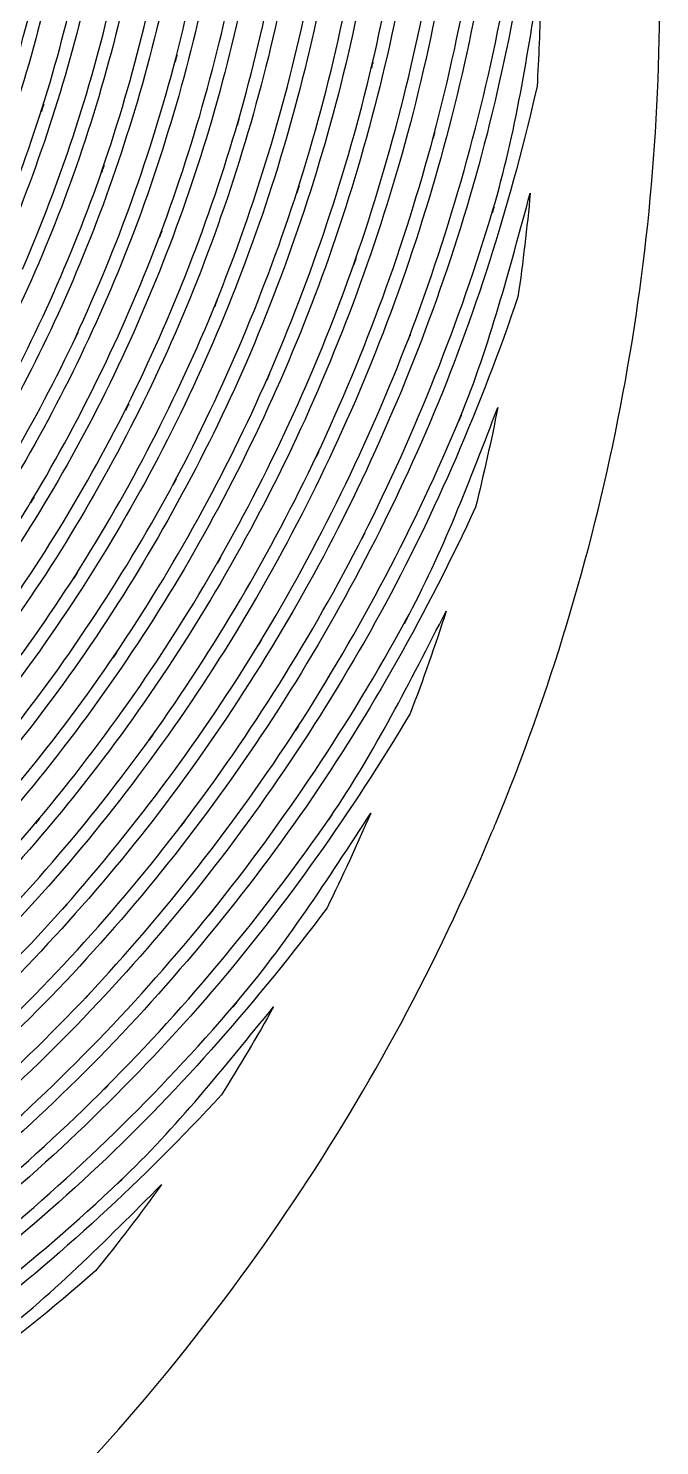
# Model space of a CAD drawing. Extents: x 1 to 151, y 102 to 252.
# Drawn here: x 129.41 to 151.25, y 127.18 to 176.26 of the extents above; entities that cross this region are included whole.
import ezdxf

# ---------------------------------------------------------------- set-up
doc = ezdxf.new("R2010")
doc.units = 0
doc.layers.add('Ebene_1', color=7, linetype='CONTINUOUS')

msp = doc.modelspace()

# ---------------------------------------------------------------- linework, layer by layer
at = {"layer": 'Ebene_1', "color": 7}
for p, q in [((134.492531, 175.103474), (134.551471, 175.331091)), ((134.511531, 175.219804), (134.511531, 175.219804)), ((141.283069, 174.875081), (141.332316, 175.082922)), ((141.297805, 174.979388), (141.297805, 174.979388)), ((129.862231, 173.382185), (129.937843, 173.62105)), ((129.888599, 173.504331), (129.888599, 173.504331)), ((136.642299, 172.917643), (136.705116, 173.135566)), ((136.663625, 173.028932), (136.663625, 173.028932)), ((143.420041, 172.452324), (143.473164, 172.652025)), ((143.43749, 172.553921), (143.43749, 172.553921)), ((131.948405, 171.280501), (132.027121, 171.509281)), ((131.977487, 171.398768), (131.977487, 171.398768)), ((138.706758, 170.578646), (138.773843, 170.788427)), ((138.730026, 170.684504), (138.730026, 170.684504)), ((146.774208, 170.551115), (146.774208, 170.551115)), ((145.46395, 169.876403), (145.52134, 170.069511)), ((145.483726, 169.974896), (145.483726, 169.974896)), ((133.949658, 169.027974), (134.031866, 169.24745)), ((133.98068, 169.140813), (133.98068, 169.140813)), ((140.678932, 168.090747), (140.749505, 168.292771)), ((140.704911, 168.194667), (140.704911, 168.194667)), ((135.858626, 166.628872), (135.944321, 166.839816)), ((135.891587, 166.737058), (135.891587, 166.737058)), ((131.019321, 165.490783), (131.122078, 165.711033)), ((131.060422, 165.605173), (131.060422, 165.605173)), ((142.55106, 165.457435), (142.624735, 165.65093)), ((142.579368, 165.557866), (142.579368, 165.557866)), ((137.667937, 164.087461), (137.756348, 164.289099)), ((137.702448, 164.191382), (137.702448, 164.191382)), ((132.774732, 163.042434), (132.879039, 163.251441)), ((132.816999, 163.151398), (132.816999, 163.151398)), ((144.314614, 162.682976), (144.391392, 162.868328)), ((144.344861, 162.77953), (144.344861, 162.77953)), ((139.369448, 161.406843), (139.460186, 161.599561)), ((139.406286, 161.50766), (139.406286, 161.50766)), ((134.422733, 160.45682), (134.529367, 160.657294)), ((134.467326, 160.562677), (134.467326, 160.562677)), ((129.49114, 159.831354), (129.615612, 160.038809)), ((129.544263, 159.941478), (129.544263, 159.941478)), ((140.955796, 158.592446), (141.049247, 158.777021)), ((140.994183, 158.689387), (140.994183, 158.689387)), ((135.955954, 157.73975), (136.064917, 157.930919)), ((136.001324, 157.839405), (136.001324, 157.839405)), ((130.980157, 157.212002), (131.106179, 157.409763)), ((131.034054, 157.316699), (131.034054, 157.316699)), ((142.419607, 155.648147), (142.515385, 155.824966)), ((142.460322, 155.742374), (142.460322, 155.742374)), ((132.348965, 154.468565), (132.476153, 154.656633)), ((137.368195, 154.896272), (137.478708, 155.078908)), ((137.415889, 154.993599), (137.415889, 154.993599)), ((132.403641, 154.568222), (132.403641, 154.568222)), ((133.590589, 151.606473), (133.718552, 151.785233)), ((133.646816, 151.702251), (133.646816, 151.702251)), ((138.651308, 151.93142), (138.763761, 152.10514)), ((138.699005, 152.022545), (138.699005, 152.022545)), ((129.66098, 148.730033), (129.807167, 148.903753)), ((129.725736, 148.823098), (129.725736, 148.823098)), ((134.69727, 148.630766), (134.826395, 148.800606)), ((134.753883, 148.721504), (134.753883, 148.721504)), ((139.799482, 148.85024), (139.913482, 149.015816)), ((139.848726, 148.937875), (139.848726, 148.937875)), ((130.59588, 145.753163), (130.742068, 145.917573)), ((130.661413, 145.841961), (130.661413, 145.841961)), ((135.663581, 145.547259), (135.793093, 145.708569)), ((135.722521, 145.63567), (135.722521, 145.63567)), ((131.385759, 142.678575), (131.531947, 142.834069)), ((131.452065, 142.763107), (131.452065, 142.763107)), ((136.482928, 142.36371), (136.613991, 142.516488)), ((136.540315, 142.444365), (136.540315, 142.444365)), ((132.024794, 139.511699), (132.170982, 139.658274)), ((132.090327, 139.590804), (132.090327, 139.590804)), ((132.506785, 136.258739), (132.653362, 136.39756)), ((132.573481, 136.334354), (132.573481, 136.334354))]:
    msp.add_line(p, q, dxfattribs=at)
for points in [[(142.043863, 186.499497), (141.8342, 182.629041), (141.280043, 178.785391), (140.388883, 175.013126)], [(141.297805, 174.979388), (142.190962, 178.804915), (142.742129, 182.701686), (142.944642, 186.624743)], [(135.318858, 185.55684), (135.055147, 182.077763), (134.480133, 178.629579), (133.602222, 175.252762)], [(134.511531, 175.219804), (135.391365, 178.649092), (135.963216, 182.149631), (136.219635, 185.680537)], [(127.724483, 175.458666), (128.591203, 178.492232), (129.183565, 181.597016), (129.49424, 184.736717)], [(144.57752, 184.432322), (144.246464, 180.442023), (143.561163, 176.488934), (142.530121, 172.61984)], [(143.43749, 172.553921), (144.472243, 176.476105), (145.156445, 180.482109), (145.482176, 184.525386)], [(137.824207, 183.725038), (137.452643, 180.127006), (136.759962, 176.56987), (135.755869, 173.094852)], [(136.663625, 173.028932), (137.671373, 176.557158), (138.362585, 180.168472), (138.728863, 183.819652)], [(129.888599, 173.504331), (130.86973, 176.638019), (131.568802, 179.853548), (131.975547, 183.111982)], [(131.070118, 183.017754), (130.657936, 179.812157), (129.958637, 176.650693), (128.981227, 173.569863)], [(140.271003, 181.730375), (139.782804, 178.015324), (138.964057, 174.351525), (137.825371, 170.781448)], [(138.730026, 170.684504), (139.874336, 174.306934), (140.693899, 178.023866), (141.178372, 181.791641)], [(146.97158, 181.842051), (146.503387, 177.858272), (145.723047, 173.91693), (144.579071, 170.071837)], [(133.495975, 181.256914), (132.981176, 177.936682), (132.170068, 174.669798), (131.072444, 171.494158)], [(131.977487, 171.398768), (133.080876, 174.627503), (133.892803, 177.947961), (134.40412, 181.321283)], [(127.255288, 170.087731), (128.435055, 173.015357), (129.34949, 176.042577), (129.986703, 179.133896)], [(135.864056, 179.336316), (135.237844, 175.90383), (134.305622, 172.53439), (133.079514, 169.267999)], [(133.98068, 169.140813), (135.214253, 172.459787), (136.148886, 175.882476), (136.773364, 179.367724)], [(142.650327, 179.570912), (142.037286, 175.743655), (141.084356, 171.979392), (139.803745, 168.321466)], [(140.704911, 168.194667), (141.99298, 171.90546), (142.948427, 175.723579), (143.559636, 179.603873)], [(145.483718, 169.974896), (146.266722, 172.628958), (146.6861, 175.365627), (147.115433, 178.097794)], [(131.372963, 177.254405), (130.628108, 174.10973), (129.601752, 171.038306), (128.307681, 168.077174)], [(129.204967, 167.920504), (130.507584, 170.933701), (131.537949, 174.057485), (132.283045, 177.254392)], [(138.164277, 177.254794), (137.418475, 173.714083), (136.357458, 170.247158), (134.995075, 166.895266)], [(135.891587, 166.737058), (137.263221, 170.141521), (138.328117, 173.661314), (139.073972, 177.254794)], [(144.954428, 177.252078), (144.208165, 173.317528), (143.113309, 169.458025), (141.683629, 165.717237)], [(142.579368, 165.557866), (144.018766, 169.351406), (145.118347, 173.264964), (145.8649, 177.253241)], [(145.58338, 148.736626), (149.31194, 157.774559), (151.237381, 167.454321), (151.251342, 177.231139)], [(147.126687, 177.245488), (147.108663, 176.245888), (147.06949, 175.246782), (147.009194, 174.248839)], [(133.602222, 175.252762), (132.743303, 172.003925), (131.594666, 168.839312), (130.170889, 165.795565)], [(131.060422, 165.605173), (132.495025, 168.700751), (133.650418, 171.918172), (134.511531, 175.219804)], [(134.511531, 175.219804), (134.501746, 175.181668), (134.50239, 175.141592), (134.492531, 175.103474)], [(134.551471, 175.331091), (134.541582, 175.292853), (134.521499, 175.258018), (134.511531, 175.219804)], [(140.388883, 175.013126), (139.515221, 171.370454), (138.318238, 167.813018), (136.813302, 164.38255)], [(137.702448, 164.191382), (139.2186, 167.673764), (140.421915, 171.283591), (141.297805, 174.979388)], [(141.297805, 174.979388), (141.289804, 174.945124), (141.291123, 174.909335), (141.283069, 174.875081)], [(141.332316, 175.082922), (141.323969, 175.047436), (141.30621, 175.014859), (141.297805, 174.979388)], [(147.009194, 174.248839), (146.130268, 170.398439), (144.970642, 166.616417), (143.454552, 162.968759)], [(126.22926, 164.798622), (127.707232, 167.585228), (128.93224, 170.498546), (129.888599, 173.504331)], [(129.888599, 173.504331), (129.876129, 173.464502), (129.874792, 173.421988), (129.862231, 173.382185)], [(129.937843, 173.62105), (129.925111, 173.580694), (129.901428, 173.544653), (129.888599, 173.504331)], [(135.755869, 173.094852), (134.77418, 169.745958), (133.494972, 166.49198), (131.933669, 163.370871)], [(132.816999, 163.151398), (134.39053, 166.323033), (135.678118, 169.628387), (136.663625, 173.028932)], [(136.663625, 173.028932), (136.653232, 172.992543), (136.652761, 172.954015), (136.642299, 172.917643)], [(136.705116, 173.135566), (136.694549, 173.098838), (136.674265, 173.06564), (136.663625, 173.028932)], [(142.530121, 172.61984), (141.520481, 168.87712), (140.179082, 165.232341), (138.522959, 161.727524)], [(139.406286, 161.50766), (141.074742, 165.063099), (142.423869, 168.759505), (143.43749, 172.553921)], [(143.43749, 172.553921), (143.428708, 172.520629), (143.428873, 172.485603), (143.420041, 172.452324)], [(143.473164, 172.652025), (143.464219, 172.618323), (143.446488, 172.587605), (143.43749, 172.553921)], [(131.072444, 171.494158), (130.002745, 168.444299), (128.660694, 165.49661), (127.064119, 162.686466)], [(127.93969, 162.436358), (129.550889, 165.297288), (130.902039, 168.296388), (131.977487, 171.398768)], [(131.977487, 171.398768), (131.964332, 171.360273), (131.961644, 171.31897), (131.948405, 171.280501)], [(132.027121, 171.509281), (132.01395, 171.471015), (131.990741, 171.437003), (131.977487, 171.398768)], [(138.773843, 170.788427), (138.762435, 170.752524), (138.741498, 170.720385), (138.730026, 170.684504)], [(137.825371, 170.781448), (136.713694, 167.339274), (135.297209, 164.0038), (133.592529, 160.813562)], [(134.467326, 160.562677), (136.1859, 163.803397), (137.612701, 167.190449), (138.730026, 170.684504)], [(138.730026, 170.684504), (138.719121, 170.649985), (138.717724, 170.613147), (138.706758, 170.578646)], [(144.344861, 162.77953), (145.382773, 165.293249), (146.051733, 167.931363), (146.774208, 170.551115)], [(146.774208, 170.551115), (146.663154, 169.352352), (146.521573, 168.156614), (146.349604, 166.965065)], [(144.579071, 170.071837), (143.425302, 166.236399), (141.932658, 162.51128), (140.119386, 158.940271)], [(140.994176, 158.689387), (142.821768, 162.310862), (144.324345, 166.08737), (145.483718, 169.974896)], [(145.483726, 169.974896), (145.474231, 169.942714), (145.473491, 169.908572), (145.46395, 169.876403)], [(145.52134, 170.069511), (145.511667, 170.036906), (145.493445, 170.007486), (145.483726, 169.974896)], [(133.079514, 169.267999), (131.885479, 166.127059), (130.412111, 163.099768), (128.677996, 160.221445)], [(129.544263, 159.941478), (131.294146, 162.869652), (132.779421, 165.948068), (133.98068, 169.140813)], [(133.98068, 169.140813), (133.967064, 169.104177), (133.96335, 169.064585), (133.949658, 169.027974)], [(134.031866, 169.24745), (134.018029, 169.210442), (133.994593, 169.177791), (133.98068, 169.140813)], [(139.803745, 168.321466), (138.554044, 164.789766), (136.992219, 161.376819), (135.136607, 158.122474)], [(136.001324, 157.839405), (137.873625, 161.144743), (139.447548, 164.609933), (140.704911, 168.194667)], [(140.704911, 168.194667), (140.693179, 168.160869), (140.690717, 168.124527), (140.678932, 168.090747)], [(140.749505, 168.292771), (140.737648, 168.258784), (140.716826, 168.228634), (140.704911, 168.194667)], [(134.995075, 166.895266), (133.66888, 163.667908), (132.056757, 160.566534), (130.178258, 157.626524)], [(146.349604, 166.965065), (145.067542, 163.192652), (143.500403, 159.522388), (141.594444, 156.022727)], [(131.034054, 157.316699), (132.930384, 160.306106), (134.556259, 163.458386), (135.891587, 166.737058)], [(135.891587, 166.737058), (135.87747, 166.70202), (135.872807, 166.663887), (135.858626, 166.628872)], [(135.944321, 166.839816), (135.92984, 166.804057), (135.906137, 166.772786), (135.891587, 166.737058)], [(130.170889, 165.795565), (128.78872, 162.874768), (127.146633, 160.084616), (125.265665, 157.457071)], [(126.108667, 157.114674), (128.009688, 159.79134), (129.666875, 162.632655), (131.060422, 165.605173)], [(131.060422, 165.605173), (131.043353, 165.568338), (131.03647, 165.527583), (131.019321, 165.490783)], [(131.122078, 165.711033), (131.104792, 165.673944), (131.077792, 165.642222), (131.060422, 165.605173)], [(141.683629, 165.717237), (140.288231, 162.101364), (138.573781, 158.617167), (136.560867, 155.305364)], [(137.415889, 154.993599), (139.446621, 158.355075), (141.174949, 161.89013), (142.579368, 165.557866)], [(142.579368, 165.557866), (142.567004, 165.525282), (142.563474, 165.490002), (142.55106, 165.457435)], [(142.624735, 165.65093), (142.61242, 165.618616), (142.591733, 165.59016), (142.579368, 165.557866)], [(136.813302, 164.38255), (135.347602, 161.074855), (133.58951, 157.904342), (131.560252, 154.909068)], [(132.403641, 154.568222), (134.45225, 157.612183), (136.225777, 160.832378), (137.702448, 164.191382)], [(137.702448, 164.191382), (137.687848, 164.157848), (137.682594, 164.120972), (137.667937, 164.087461)], [(137.756348, 164.289099), (137.741409, 164.254949), (137.717449, 164.225504), (137.702448, 164.191382)], [(131.933669, 163.370871), (130.417966, 160.372301), (128.63649, 157.515703), (126.61121, 154.835003)], [(127.444127, 154.466628), (129.490511, 157.195701), (131.288599, 160.101887), (132.816999, 163.151398)], [(132.816999, 163.151398), (132.799649, 163.116428), (132.79215, 163.077371), (132.774732, 163.042434)], [(132.879039, 163.251441), (132.861494, 163.216251), (132.834616, 163.18655), (132.816999, 163.151398)], [(143.454552, 162.968759), (141.906223, 159.274748), (140.032174, 155.72551), (137.855226, 152.363391)], [(142.460317, 155.742374), (143.740706, 158.107156), (144.691182, 160.624315), (145.652398, 163.134335)], [(145.652398, 163.134335), (145.423325, 161.9742), (145.165251, 160.819979), (144.878421, 159.672758)], [(138.699005, 152.022545), (140.895708, 155.434125), (142.785188, 159.033567), (144.344861, 162.77953)], [(144.344861, 162.77953), (144.331963, 162.748295), (144.327557, 162.714196), (144.314614, 162.682976)], [(144.391392, 162.868328), (144.378565, 162.837396), (144.357731, 162.810442), (144.344861, 162.77953)], [(138.522959, 161.727524), (136.911078, 158.345804), (135.000501, 155.114625), (132.81506, 152.072179)], [(133.646816, 151.702251), (135.853777, 154.793326), (137.781388, 158.074727), (139.406286, 161.50766)], [(139.406286, 161.50766), (139.391057, 161.475206), (139.384734, 161.439274), (139.369448, 161.406843)], [(139.460186, 161.599561), (139.445015, 161.567372), (139.42151, 161.539825), (139.406286, 161.50766)], [(133.592529, 160.813562), (131.936141, 157.742204), (130.00825, 154.825673), (127.83228, 152.097771)], [(128.65124, 151.700311), (130.849965, 154.475407), (132.796406, 157.441184), (134.467326, 160.562677)], [(134.467326, 160.562677), (134.44935, 160.528785), (134.44077, 160.490682), (134.422733, 160.45682)], [(134.529367, 160.657294), (134.511597, 160.623941), (134.48516, 160.595995), (134.467326, 160.562677)], [(129.615612, 160.038809), (129.594857, 160.004246), (129.565093, 159.975992), (129.544263, 159.941478)], [(123.730504, 152.012852), (125.901686, 154.47671), (127.847227, 157.129726), (129.544263, 159.941478)], [(129.544263, 159.941478), (129.523314, 159.906425), (129.512163, 159.866367), (129.49114, 159.831354)], [(144.878421, 159.672758), (143.210741, 156.062665), (141.273781, 152.582167), (139.016972, 149.307415)], [(140.119386, 158.940271), (138.353691, 155.490013), (136.284656, 152.203819), (133.936475, 149.120513)], [(134.753875, 148.721504), (137.125385, 151.852596), (139.213766, 155.188314), (140.994176, 158.689387)], [(140.994183, 158.689387), (140.978496, 158.658296), (140.971532, 158.62351), (140.955796, 158.592446)], [(141.049247, 158.777021), (141.033625, 158.746183), (141.009853, 158.720199), (140.994183, 158.689387)], [(135.136607, 158.122474), (133.333402, 154.986352), (131.253958, 152.017877), (128.923064, 149.251189)], [(130.178258, 157.626524), (128.357839, 154.803582), (126.288101, 152.149578), (123.994184, 149.695568)], [(129.725736, 148.823098), (132.08141, 151.63626), (134.181701, 154.653245), (136.001324, 157.839405)], [(136.001324, 157.839405), (135.983297, 157.807584), (135.974037, 157.771543), (135.955954, 157.73975)], [(136.064917, 157.930919), (136.046516, 157.898561), (136.019781, 157.871727), (136.001324, 157.839405)], [(124.781347, 149.239556), (127.102398, 151.740013), (129.194926, 154.442973), (131.034054, 157.316699)], [(131.034054, 157.316699), (131.012993, 157.283486), (131.001292, 157.245175), (130.980157, 157.212002)], [(131.106179, 157.409763), (131.085047, 157.376594), (131.055255, 157.349823), (131.034054, 157.316699)], [(139.848726, 148.937875), (141.395802, 151.194039), (142.609717, 153.647792), (143.86442, 156.076627)], [(143.86442, 156.076627), (143.480815, 154.883531), (143.065631, 153.70082), (142.619306, 152.529741)], [(141.594444, 156.022727), (139.669004, 152.511523), (137.434723, 149.179165), (134.919073, 146.063374)], [(135.722516, 145.63567), (138.26316, 148.798664), (140.518067, 152.180401), (142.460317, 155.742374)], [(142.460322, 155.742374), (142.444001, 155.712226), (142.435975, 155.678272), (142.419607, 155.648147)], [(142.515385, 155.824966), (142.499555, 155.795834), (142.476195, 155.771481), (142.460322, 155.742374)], [(136.560867, 155.305364), (134.603653, 152.109299), (132.365495, 149.094471), (129.8727, 146.296033)], [(131.560252, 154.909068), (129.591967, 152.028186), (127.370495, 149.329484), (124.921718, 146.844334)], [(130.661413, 145.841961), (133.180069, 148.686114), (135.440701, 151.748423), (137.415889, 154.993599)], [(132.476153, 154.656633), (132.454769, 154.624985), (132.425084, 154.599826), (132.403641, 154.568222)], [(137.415889, 154.993599), (137.39717, 154.962614), (137.386965, 154.927227), (137.368195, 154.896272)], [(137.478708, 155.078908), (137.460361, 155.04865), (137.434288, 155.023824), (137.415889, 154.993599)], [(125.692982, 146.36234), (128.169957, 148.892545), (130.415701, 151.638223), (132.403641, 154.568222)], [(132.403641, 154.568222), (132.382442, 154.536724), (132.370222, 154.500024), (132.348965, 154.468565)], [(137.855226, 152.363391), (135.739, 149.11751), (133.338076, 146.066795), (130.681188, 143.246261)], [(142.619306, 152.529741), (140.593764, 149.140167), (138.323306, 145.901769), (135.754706, 142.901928)], [(132.81506, 152.072179), (130.693692, 149.14118), (128.315322, 146.405999), (125.707328, 143.898095)], [(126.462696, 143.390122), (129.099606, 145.941875), (131.503992, 148.723176), (133.646816, 151.702251)], [(131.452065, 142.763107), (134.13737, 145.62894), (136.562598, 148.72718), (138.699005, 152.022545)], [(133.646816, 151.702251), (133.625261, 151.672062), (133.612198, 151.636627), (133.590589, 151.606473)], [(133.718552, 151.785233), (133.697208, 151.755451), (133.66821, 151.731995), (133.646816, 151.702251)], [(138.699005, 152.022545), (138.680405, 151.993662), (138.669951, 151.960276), (138.651308, 151.93142)], [(138.763761, 152.10514), (138.744736, 152.075694), (138.718073, 152.05196), (138.699005, 152.022545)], [(139.016972, 149.307415), (136.734689, 146.016856), (134.164802, 142.935917), (131.337288, 140.100327)], [(122.194567, 141.363664), (124.922042, 143.621017), (127.442401, 146.117236), (129.725736, 148.823098)], [(133.936475, 149.120513), (131.656633, 146.147812), (129.116014, 143.384716), (126.34559, 140.862671)], [(127.080784, 140.327167), (129.882604, 142.892001), (132.450549, 145.700839), (134.753875, 148.721504)], [(129.725736, 148.823098), (129.701424, 148.794062), (129.685347, 148.759024), (129.66098, 148.730033)], [(129.807167, 148.903753), (129.782535, 148.874447), (129.750424, 148.852355), (129.725736, 148.823098)], [(132.090327, 139.590804), (134.948279, 142.470645), (137.54449, 145.598374), (139.848726, 148.937875)], [(134.753883, 148.721504), (134.732315, 148.693028), (134.718883, 148.659206), (134.69727, 148.630766)], [(134.826395, 148.800606), (134.804711, 148.772066), (134.775616, 148.75), (134.753883, 148.721504)], [(136.540328, 142.444365), (138.305127, 144.515092), (139.776987, 146.804625), (141.254, 149.087552)], [(141.254, 149.087552), (140.777871, 147.981123), (140.273612, 146.887013), (139.741715, 145.806286)], [(139.848726, 148.937875), (139.829739, 148.910185), (139.818506, 148.877904), (139.799482, 148.85024)], [(139.913482, 149.015816), (139.894302, 148.987928), (139.867949, 148.965732), (139.848726, 148.937875)], [(145.41354, 148.347697), (145.47052, 148.477179), (145.527134, 148.606823), (145.58338, 148.736626)], [(129.444219, 124.447421), (136.258532, 131.310022), (141.681219, 139.425817), (145.41354, 148.347697)], [(129.8727, 146.296033), (127.456941, 143.603912), (124.805763, 141.133021), (121.951051, 138.911826)], [(122.648252, 138.32669), (125.537399, 140.588501), (128.219163, 143.103446), (130.661413, 145.841961)], [(134.919073, 146.063374), (132.474501, 143.055195), (129.766924, 140.270923), (126.828357, 137.742716)], [(130.661413, 145.841961), (130.636977, 145.814366), (130.620367, 145.780717), (130.59588, 145.753163)], [(130.742068, 145.917573), (130.71754, 145.889971), (130.685992, 145.86952), (130.661413, 145.841961)], [(139.741715, 145.806286), (137.356455, 142.614849), (134.731104, 139.608943), (131.837115, 136.869468)], [(127.544555, 137.18162), (130.51579, 139.751592), (133.252681, 142.580539), (135.722516, 145.63567)], [(135.722521, 145.63567), (135.700297, 145.608001), (135.685849, 145.574895), (135.663581, 145.547259)], [(135.793093, 145.708569), (135.771829, 145.68218), (135.743826, 145.662023), (135.722521, 145.63567)], [(130.681188, 143.246261), (128.102533, 140.527603), (125.286553, 138.044066), (122.267079, 135.825218)], [(135.754706, 142.901928), (133.14104, 139.867589), (130.262482, 137.07188), (127.153691, 134.547145)], [(131.531947, 142.834069), (131.5075, 142.808067), (131.476552, 142.789068), (131.452065, 142.763107)], [(122.941791, 135.215651), (125.997072, 137.473847), (128.845209, 139.999367), (131.452065, 142.763107)], [(127.849355, 133.961233), (130.991772, 136.526225), (133.900396, 139.364839), (136.540328, 142.444365)], [(131.452065, 142.763107), (131.42753, 142.736922), (131.410338, 142.704722), (131.385759, 142.678575)], [(132.573481, 136.334354), (134.522855, 138.188373), (136.193864, 140.298981), (137.895554, 142.380383)], [(137.895554, 142.380383), (137.319066, 141.347457), (136.716808, 140.329126), (136.089346, 139.326347)], [(136.540315, 142.444365), (136.51887, 142.419201), (136.504409, 142.388844), (136.482928, 142.36371)], [(136.613991, 142.516488), (136.591619, 142.490311), (136.562728, 142.470507), (136.540315, 142.444365)], [(131.337288, 140.100327), (128.591743, 137.364574), (125.608178, 134.879123), (122.421796, 132.672301)], [(123.076733, 132.040246), (126.299214, 134.284847), (129.315532, 136.81159), (132.090327, 139.590804)], [(132.090327, 139.590804), (132.06616, 139.566449), (132.048999, 139.536016), (132.024794, 139.511699)], [(132.170982, 139.658274), (132.146204, 139.633379), (132.115142, 139.615658), (132.090327, 139.590804)], [(136.089346, 139.326347), (133.388555, 136.40918), (130.471428, 133.698802), (127.314228, 131.282165)], [(131.837115, 136.869468), (128.920651, 134.12526), (125.765945, 131.645676), (122.410553, 129.460058)], [(123.042996, 128.80551), (126.436483, 131.028045), (129.625909, 133.547486), (132.573481, 136.334354)], [(127.988937, 130.672211), (130.157831, 132.340217), (132.085152, 134.28448), (134.015191, 136.221901)], [(134.015191, 136.221901), (133.281495, 135.205217), (132.52095, 134.208182), (131.734358, 133.231847)], [(132.573481, 136.334354), (132.54908, 136.311144), (132.531222, 136.281912), (132.506785, 136.258739)], [(132.653362, 136.39756), (132.628674, 136.374149), (132.598202, 136.357726), (132.573481, 136.334354)], [(131.734358, 133.231847), (128.760639, 130.634058), (125.600155, 128.256013), (122.230241, 126.196628)]]:
    msp.add_open_spline(points, degree=3, dxfattribs=at)

doc.saveas('drawing.dxf')
